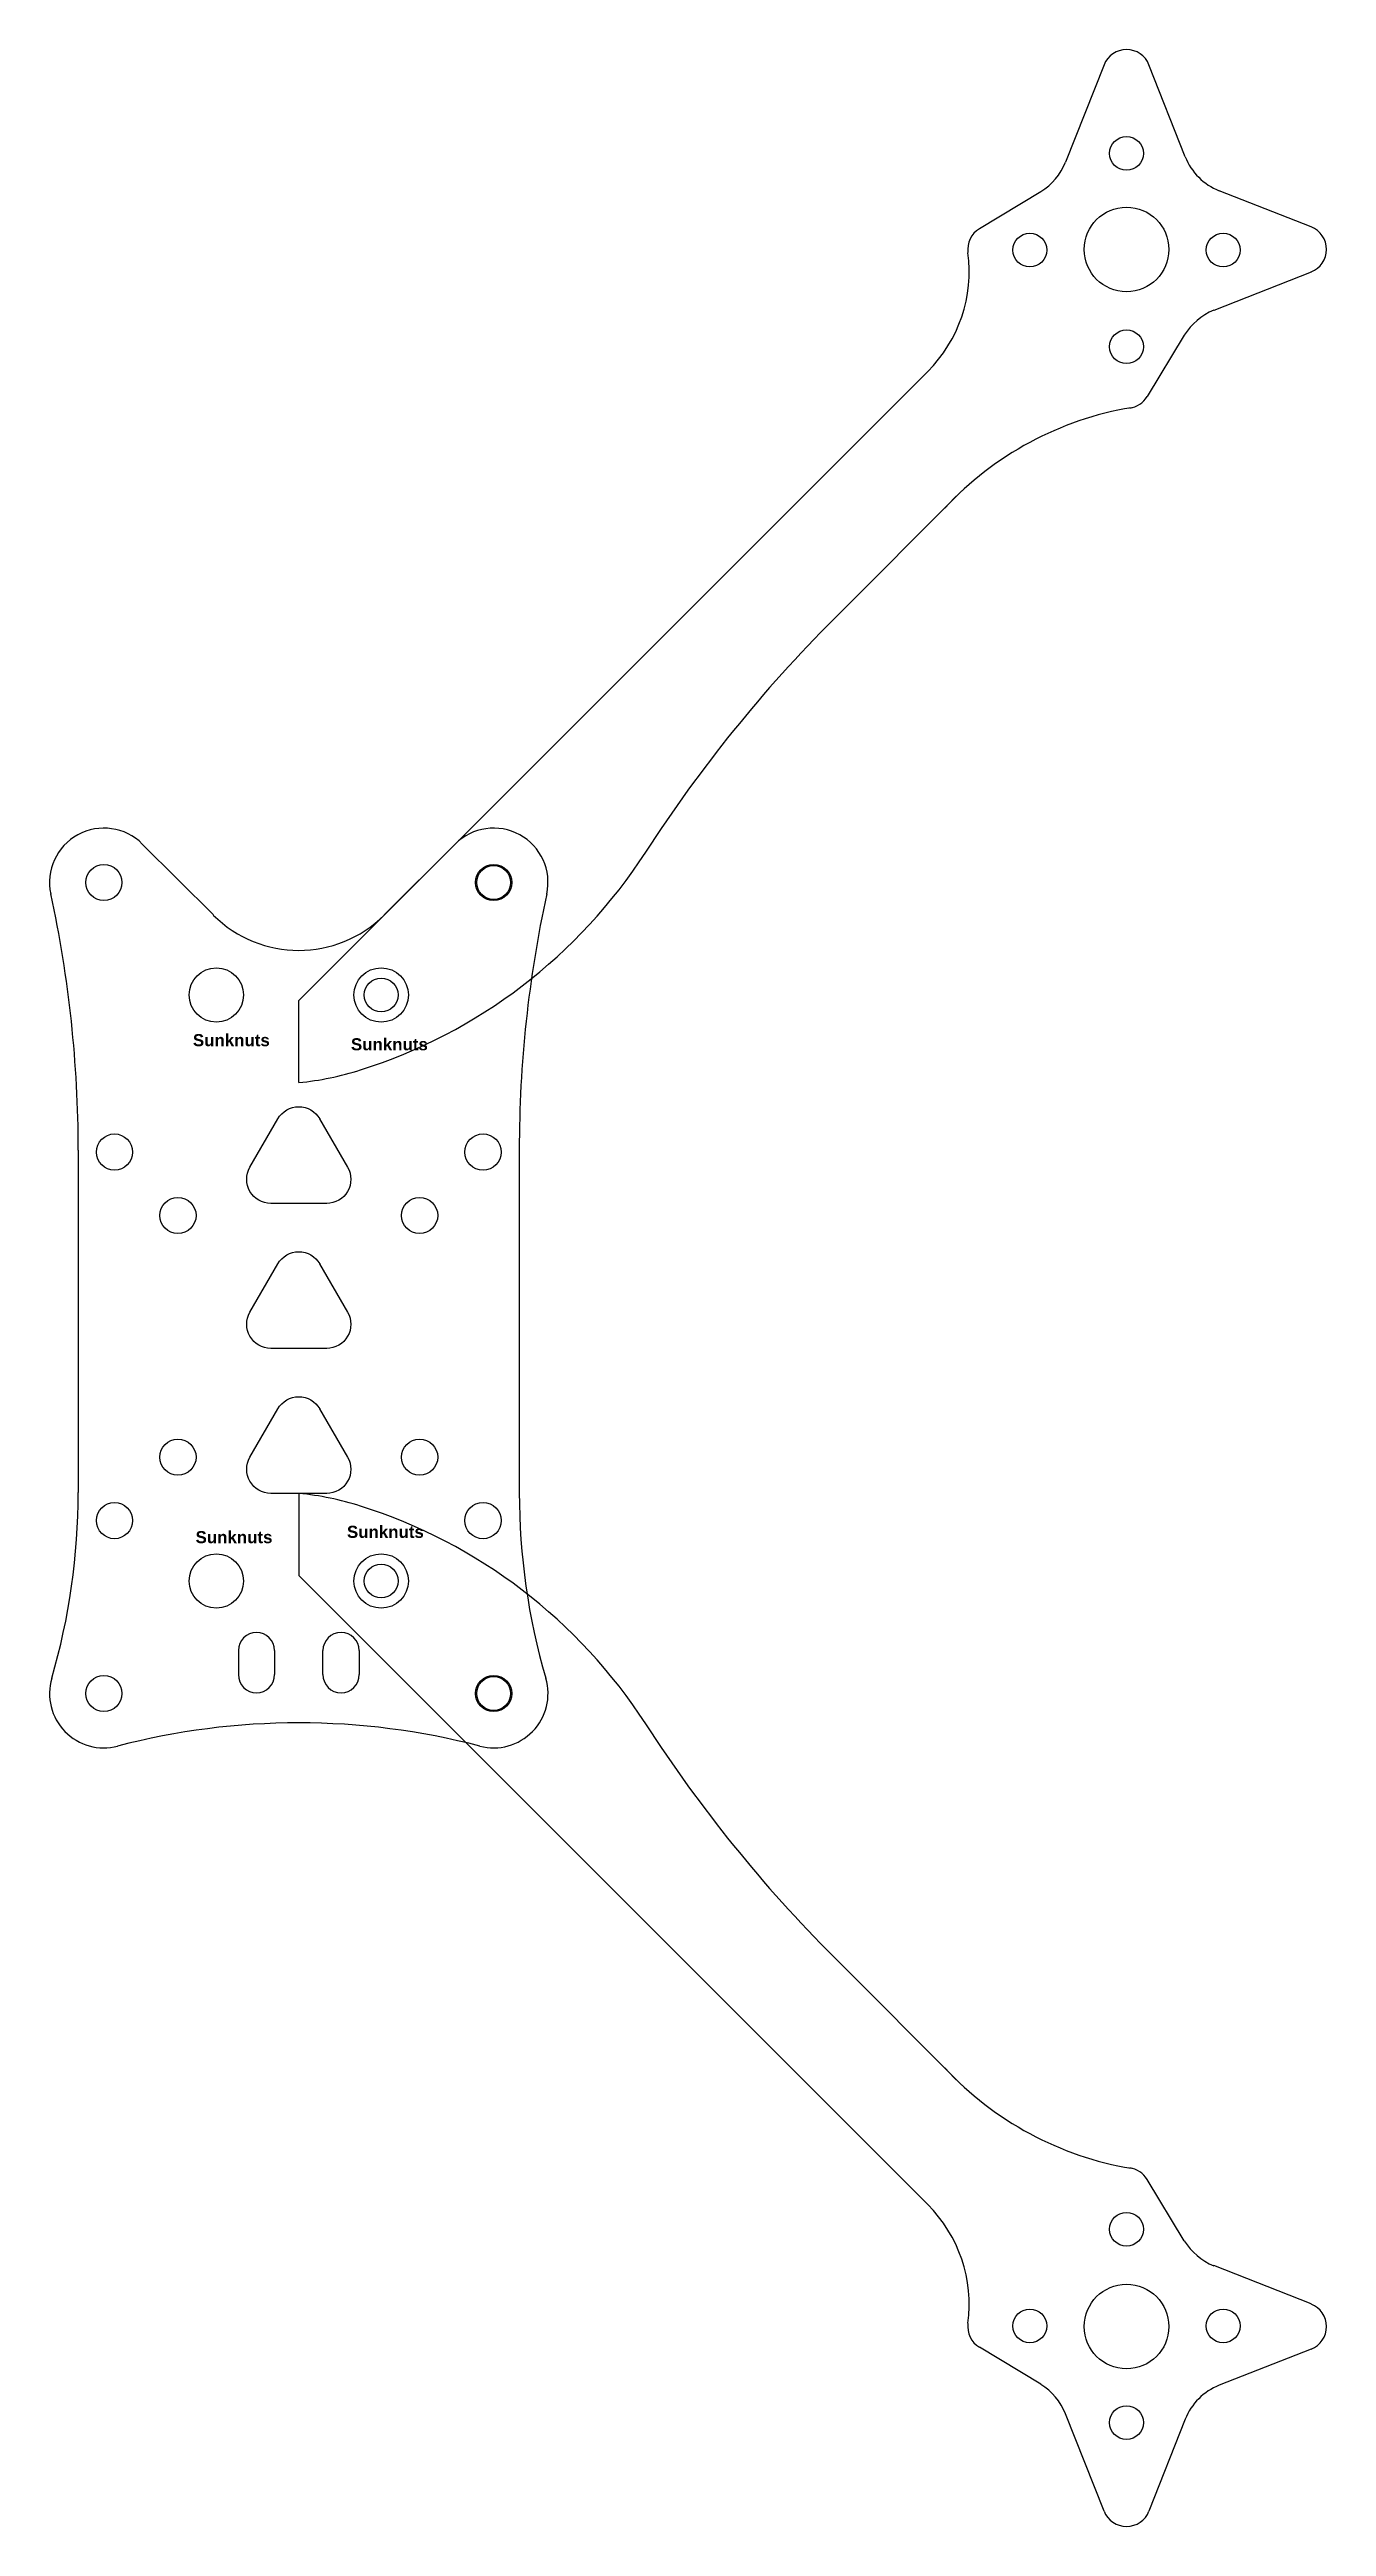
# Model space of a CAD drawing. Header units: millimetres. Extents: x -21 to 85, y -102 to 102.
import ezdxf

# ---------------------------------------------------------------- set-up
doc = ezdxf.new("R2010")
doc.units = ezdxf.units.MM
doc.layers.get('0').update_dxf_attribs({"lineweight": 25, "true_color": 0xffffff})
doc.styles.add('textstyle0', font='')
doc.styles.add('textstyle1', font='')
doc.styles.add('textstyle2', font='')
doc.styles.add('textstyle3', font='')
doc.styles.get('textstyle0').set_extended_font_data('Arial', bold=True)
doc.styles.get('textstyle1').set_extended_font_data('Arial', bold=True)
doc.styles.get('textstyle2').set_extended_font_data('Arial', bold=True)
doc.styles.get('textstyle3').set_extended_font_data('Arial', bold=True)

# ---------------------------------------------------------------- blocks, each defined once
blk = doc.blocks.new('triangle')
for p, q in [((-3, 4.04), (-7, 1.73)), ((0, -2.31), (0, 2.31)), ((-7, -1.73), (-3, -4.04))]:
    blk.add_line(p, q)
for centre, start, end in [((-2, 2.31), 360, 120), ((-6, 0), 120, 240), ((-2, -2.31), 240, 360)]:
    blk.add_arc(centre, 2, start, end)

msp = doc.modelspace()

# ---------------------------------------------------------------- linework, layer by layer
for p, q in [((66.65, 101.23), (63.47, 93.17)), ((73.37, 93.62), (70.37, 101.23)), ((61.41, 90.73), (56.34, 87.66)), ((83.79, 87.81), (76.19, 90.81)), ((83.79, 84.08), (75.74, 80.91)), ((73.29, 78.85), (70.22, 73.77)), ((52.06, 75.86), (0, 23.8)), ((44.28, 55.35), (54.89, 65.96)), ((-12.95, 36.74), (-7.07, 30.87)), ((12.95, 36.74), (7.07, 30.87)), ((0, 17), (0, 23.8)), ((-18.25, 11.41), (-18.25, -16.92)), ((18.25, 11.41), (18.25, -16.92)), ((0, -17), (0, -23.8)), ((52.06, -75.86), (0, -23.8)), ((-5, -30), (-5, -32)), ((-2, -30), (-2, -32)), ((2, -32), (2, -30)), ((5, -30), (5, -32)), ((44.28, -55.35), (54.89, -65.96)), ((73.29, -78.85), (70.22, -73.77)), ((83.79, -84.08), (75.74, -80.91)), ((61.41, -90.73), (56.34, -87.66)), ((83.79, -87.81), (76.19, -90.81)), ((66.65, -101.23), (63.47, -93.17)), ((73.37, -93.62), (70.37, -101.23))]:
    msp.add_line(p, q)
at = {"color": 7, "linetype": 'Continuous', "lineweight": 25, "true_color": 0xffffff}
for centre in [(68.51, 93.9), (60.51, 85.9), (76.51, 85.9), (68.51, 77.9), (68.51, -77.9), (60.51, -85.9), (76.51, -85.9), (68.51, -93.9)]:
    msp.add_circle(centre, 1.4, dxfattribs=at)
for centre, radius in [((68.51, 85.95), 3.5), ((-16.13, 33.56), 1.5), ((16.13, 33.56), 1.5), ((16.13, 33.56), 1.4), ((-6.82, 24.25), 2.25), ((6.82, 24.25), 2.25), ((6.82, 24.25), 1.4), ((-15.25, 11.25), 1.5), ((15.25, 11.25), 1.5), ((-10, 6), 1.5), ((10, 6), 1.5), ((-10, -14), 1.5), ((10, -14), 1.5), ((-15.25, -19.25), 1.5), ((15.25, -19.25), 1.5), ((-6.82, -24.25), 2.25), ((6.82, -24.25), 2.25), ((6.82, -24.25), 1.4), ((-16.13, -33.56), 1.5), ((16.13, -33.56), 1.5), ((16.13, -33.56), 1.4), ((68.51, -85.95), 3.5)]:
    msp.add_circle(centre, radius)
for centre, radius, start, end in [((68.51, 100.49), 2, 21.524, 158.476), ((58.82, 95.01), 5, 301.193, 338.476), ((78.02, 95.46), 5, 201.524, 248.476), ((57.37, 85.95), 2, 121.193, 187.5468), ((83.06, 85.95), 2, 291.524, 68.476), ((43.77, 84.14), 11.72, 315, 7.5468), ((77.57, 76.26), 5, 111.524, 148.807), ((73.36, 46.07), 27.15, 99.4378, 137.1111), ((68.51, 74.81), 2, 277.6164, 328.807), ((126.95, -27.32), 116.92, 135, 147.1645), ((-16.13, 33.56), 4.5, 45, 192.2382), ((16.13, 33.56), 4.5, 347.7618, 135), ((-8.13, 59.85), 43.85, 287.5867, 327.1645), ((-118.25, 11.41), 100, 360, 12.2382), ((0, 37.94), 10, 225, 315), ((118.25, 11.41), 100, 167.7618, 180), ((-2.43, 41.88), 25, 275.589, 287.5867), ((-73.25, -16.92), 55, 343.7578, 0), ((-2.43, -41.88), 25, 72.4133, 84.411), ((-8.13, -59.85), 43.85, 32.8355, 72.4133), ((73.25, -16.92), 55, 180, 196.2422), ((-3.5, -30), 1.5, 0, 180), ((3.5, -30), 1.5, 0, 180), ((-16.13, -33.56), 4.5, 163.7578, 284.637), ((-3.5, -32), 1.5, 180, 0), ((3.5, -32), 1.5, 180, 0), ((16.13, -33.56), 4.5, 255.363, 16.2422), ((0, -95.31), 59.32, 75.363, 104.637), ((126.95, 27.32), 116.92, 212.8355, 225), ((73.36, -46.07), 27.15, 222.8889, 260.5622), ((68.51, -74.81), 2, 31.193, 82.3836), ((43.77, -84.14), 11.72, 352.4532, 45), ((77.57, -76.26), 5, 211.193, 248.476), ((57.37, -85.95), 2, 172.4532, 238.807), ((83.06, -85.95), 2, 291.524, 68.476), ((58.82, -95.01), 5, 21.524, 58.807), ((78.02, -95.46), 5, 111.524, 158.476), ((68.51, -100.49), 2, 201.524, 338.476)]:
    msp.add_arc(centre, radius, start, end)

# ---------------------------------------------------------------- block references
at = {"yscale": -1, "rotation": 270}
for p in [(0, 7), (0, -5), (0, -17)]:
    msp.add_blockref('triangle', p, dxfattribs=at)

# ---------------------------------------------------------------- texts
at = {"char_height": 1, "attachment_point": 1}
for insert, style in [((-8.76, 21.01), 'textstyle2'), ((4.32, 20.67), 'textstyle1'), ((-8.54, -20.12), 'textstyle0'), ((3.99, -19.68), 'textstyle3')]:
    msp.add_mtext('\\c0;Sunknuts', dxfattribs=dict(at, insert=insert, style=style))

doc.saveas('drawing.dxf')
